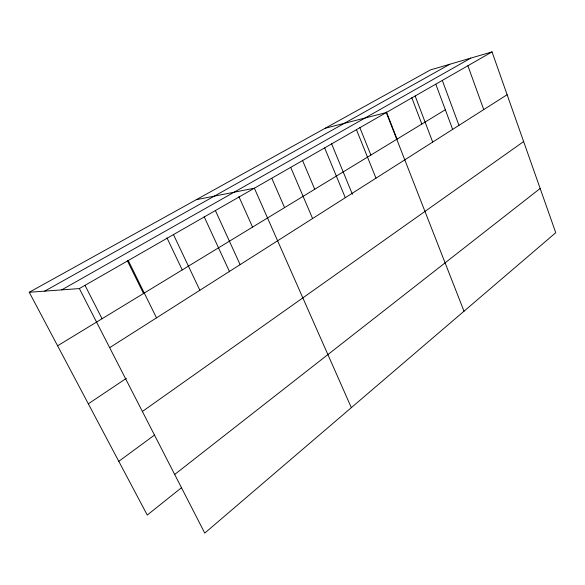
<?xml version="1.0" encoding="UTF-8"?>
<svg xmlns="http://www.w3.org/2000/svg" width="585" height="585" viewBox="0 0 585 585"><rect width="100%" height="100%" fill="white"/><g stroke="black" fill="none" stroke-linecap="round" stroke-linejoin="round"><path stroke-width="0.88" d="M181.365 487.81L147.252 515.063L29.25 292.266L430.472 69.907L492.036 51.897L555.75 232.706L204.757 533.103L79.363 288.573L29.25 292.266M174.688 474.464L540.16 188.465M118.792 461.331L154.455 435.101M142.382 411.474L523.634 141.57M88.335 403.825L126.433 378.268M109.666 347.665L507.122 94.712M57.601 345.801L445.324 109.746M79.363 288.573L492.036 51.897M61.703 289.875L470.786 58.112M44.701 291.133L449.88 64.233M325.202 128.254L386.283 112.547L464.015 311.213M196.289 199.697L254.373 188.202L351.344 407.65M85.03 285.363L102.061 318.73M128.261 260.53L156.502 317.852M127.391 260.786L143.508 293.495M166.944 237.81L182.242 269.919M173.474 234.6L199.865 290.255M204.202 216.83L229.576 271.784M215.397 210.556L240.128 264.632M238.914 196.633L252.559 227.104M271.893 178.469L284.573 207.617M290.708 167.361L312.587 218.519M302.467 160.275L314.73 189.255M324.653 147.895L345.304 197.701M331.424 143.369L352.411 194.315M356.448 129.658L375.979 178.176M359.812 127.471L370.883 155.069M386.414 111.918L397.061 139.135M415.16 95.984L432.695 142.082M411.796 97.739L421.836 124.049M435.84 84.32L452.578 129.19M442.311 80.416L458.969 125.358M467.898 65.739L483.736 109.6"/></g></svg>
